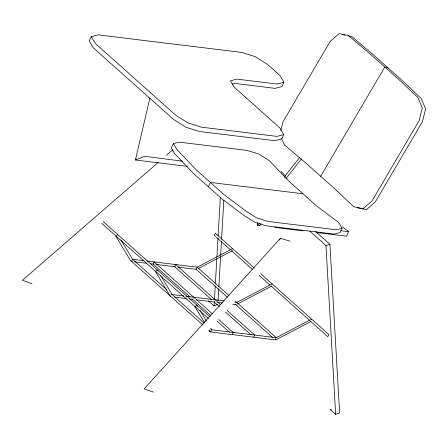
<?xml version="1.0" encoding="UTF-8"?>
<svg xmlns="http://www.w3.org/2000/svg" width="448" height="448" viewBox="0 0 448 448"><rect width="100%" height="100%" fill="white"/><g stroke="black" fill="none" stroke-linecap="round" stroke-linejoin="round"><path stroke-width="0.67" d="M260.058 225.635L257.292 225.299L257.387 222.606M217.224 304.444L214.094 305.917L214.334 301.745M214.458 299.662L215.253 285.762M215.37 283.679L216.81 258.658M216.888 257.27L217.963 238.51M218.126 235.726L220.31 197.607M218.053 300.664L218.73 288.809M218.854 286.714L220.573 256.726M220.651 255.332L221.452 241.388M221.575 239.294L223.815 200.245M284.889 177.576L285.225 175.739L299.505 157.718M149.828 98.224L135.419 160.009L187.365 166.354M280.885 130.463L283.013 121.755L330.249 41.272L339.08 33.645L348.46 35.588L370.955 54.65L398.675 79.374L417.855 97.485L422.285 107.862L419.171 120.585L371.941 201.074L363.104 208.695L353.73 206.752L334.55 188.642L306.83 163.923L284.334 144.855L281.467 138.146M342.518 226.845L348.572 231.61L346.634 236.208L316.159 232.484M91.291 36.63L89.225 40.953L93.15 47.69L173.645 119.493L185.982 127.26L199.506 131.499L274.893 140.706L281.68 138.942L283.752 134.618L279.826 127.882L234.198 87.186L230.479 80.797L236.914 79.128L277.15 84.039L283.937 82.275L280.011 75.533L267.534 64.411L255.198 56.644L241.674 52.399L98.078 34.866L91.291 36.63L95.217 43.372L175.717 115.17L188.054 122.937L201.578 127.182L276.965 136.388L283.752 134.618M173.404 143.629L171.332 147.952L174.664 153.67L194.471 174.418L222.186 199.142L244.065 215.572L254.537 222.163L266.022 225.77L334.214 234.091L339.976 232.596L342.048 228.273L338.71 222.55L316.837 206.125L289.122 181.401L269.315 160.653L258.843 154.062L247.358 150.455L179.166 142.128L173.404 143.629L176.736 149.352L196.538 170.1L224.258 194.824L246.131 211.249L256.609 217.846L268.089 221.446L336.286 229.774L342.048 228.273M208.331 186.782L210.398 182.459L302.977 193.766M283.937 82.275L281.865 86.593L275.078 88.357L234.842 83.446L232.266 84.118M210.605 331.957L211.641 329.795L210.935 328.619M232.142 334.583L233.178 332.422L218.618 319.435M253.686 337.215L254.722 335.054L227.153 310.464M275.223 339.847L276.259 337.686L311.634 319.133M279.597 239.982L280.431 238.263L290.074 241.181M259.846 225.607L261.044 223.731M320.69 176.282L384.815 67.015L388.13 67.967M136.136 158.917L135.419 160.009L144.626 156.302L182.526 161.185M286.059 178.444L301.65 158.766M280.431 238.263L144.155 388.886L153.513 392.112M115.998 236.37L117.802 234.601M155.529 271.628L157.332 269.864L158.038 271.034M195.059 306.886L196.862 305.122L197.568 306.298M158.077 162.574L22.4 280.286L31.937 283.674M166.522 155.243L172.861 149.75M257.292 225.299L259.946 223.49M232.574 248.618L197.198 267.165L147.168 261.055M198.593 268.425L232.579 250.606M272.104 283.875L236.729 302.422L234.646 302.17M237.507 304.007L271.494 286.188M311.024 321.446L275.8 339.914L210.028 331.884L208.958 330.098M331.341 409.808L330.07 409.36L335.67 414.355L339.606 412.748L329.924 244.306L315.319 231.28M309.826 231.162L325.97 245.566L329.924 244.306M340.945 230.731L348.572 231.61M274.602 227.41L302.999 230.877M143.696 260.635L132.58 259.274L120.966 239.887M132.35 261.537L130.967 261.363L115.914 236.23M134.428 261.789L146.894 263.312M150.354 263.732L153.815 264.158M155.893 264.41L175.28 266.778M178.046 267.114L196.739 269.399M183.921 295.977L172.11 294.538L160.849 275.738M186.004 296.234L224.224 300.899M174.653 297.13L186.424 298.57M189.19 298.906L192.651 299.331M196.118 299.751L214.81 302.036M217.577 302.372L222.426 302.966M232.809 304.231L236.27 304.657M342.395 34.597L345.072 35.157M348.426 35.851L351.775 36.54L374.27 55.608L401.99 80.332L421.17 98.442L425.6 108.814L422.486 121.542L375.256 202.026L366.419 209.653L357.045 207.71M254.391 268.078L215.326 233.229L214.29 235.39L230.434 249.794M260.641 273.655L328.882 334.522L327.852 336.683L310.66 321.345M231.476 250.723L252.314 269.31M259.09 275.346L270.026 285.107M271.068 286.037L309.618 320.421M228.928 295.467L197.198 267.165L196.162 269.326L227.371 297.164M235.166 301.034L276.259 337.686L211.641 329.795L210.599 328.866M235.172 304.119L272.625 337.523M220.388 304.433L175.661 264.533L174.625 266.694L211.551 299.634M214.155 301.958L219.358 306.594M225.596 312.161L251.082 334.897M208.494 300.922L214.094 305.917M212.374 313.869L154.118 261.906L153.082 264.068L190.014 297.007M192.097 298.861L210.818 315.566M217.062 321.132L229.544 332.265M103.158 221.542L209.944 316.792M101.601 223.233L208.387 318.483M166.908 289.895L132.58 259.274L131.544 261.436L202.804 324.996M171.59 294.073L203.84 322.834M209.042 330.562L210.084 331.492M281.249 171.556L285.225 175.739M200.026 310.408L206.36 320.981M194.975 306.751L204.686 322.958M155.445 271.494L170.498 296.626M325.97 245.566L335.67 414.355"/></g></svg>
